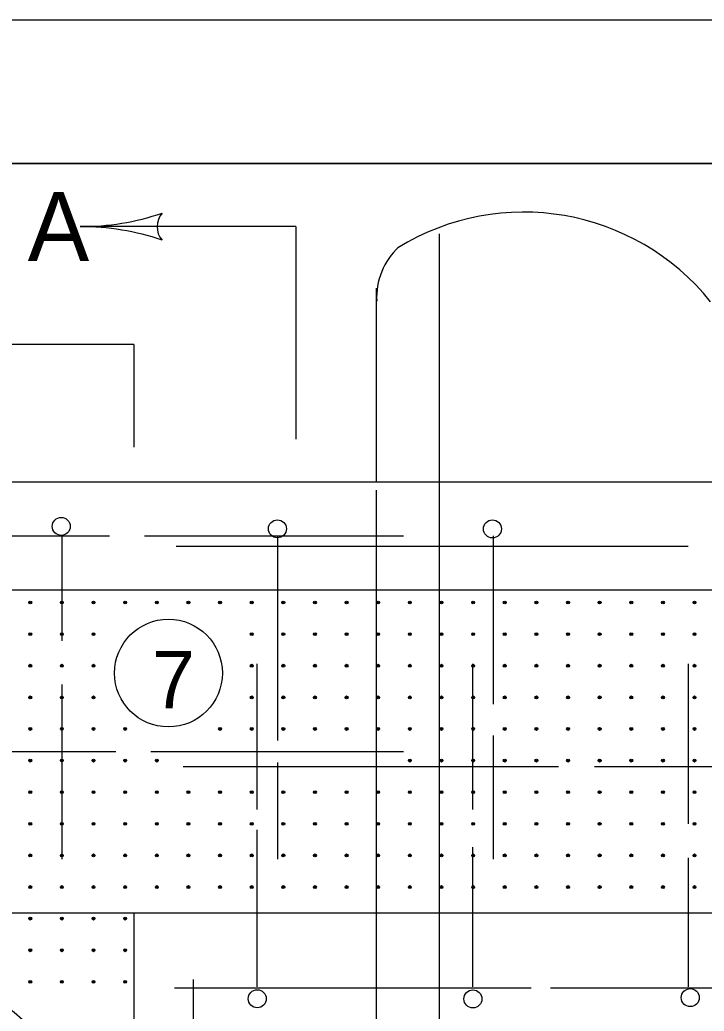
# Model space of a CAD drawing. Extents: x 999 to 1036.9, y 999.3 to 1022.6.
# Drawn here: x 1010.603 to 1012.983, y 1018.55 to 1022 of the extents above; entities that cross this region are included whole.
import ezdxf

# ---------------------------------------------------------------- set-up
doc = ezdxf.new("R2010")
doc.units = 0
for name, color, linetype in [('Level 1', 7, 'Continuous'), ('Level 10', 7, 'Continuous'), ('Level 11', 7, 'Continuous'), ('Level 14', 7, 'Continuous'), ('Level 2', 7, 'Continuous')]:
    doc.layers.add(name, color=color, linetype=linetype)

msp = doc.modelspace()

# ---------------------------------------------------------------- linework, layer by layer
at = {"layer": 'Level 1'}
for p, q in [((1011.5628, 1021.2804), (1010.8128, 1021.2804)), ((1011.5628, 1021.2804), (1011.5628, 1020.614)), ((1012.0623, 1018.4207), (1012.0623, 1021.2555)), ((1011.8435, 1020.3916), (1011.8435, 1021.0668)), ((1010.9992, 1020.8702), (1010.5041, 1020.8702)), ((1010.9992, 1020.8702), (1010.9992, 1020.614)), ((1010.9992, 1020.614), (1010.9992, 1020.5132)), ((1011.5628, 1020.614), (1011.5628, 1020.5409)), ((1007.9992, 1020.3921), (1014.999, 1020.3921)), ((1011.8435, 1018.4207), (1011.8435, 1020.3639)), ((1008.3742, 1020.0171), (1014.624, 1020.0171)), ((1007.9992, 1018.8921), (1010.9992, 1018.8921)), ((1010.9992, 1018.8921), (1010.9992, 1015.6416)), ((1010.9992, 1018.8921), (1014.999, 1018.8921))]:
    msp.add_line(p, q, dxfattribs=at)
for centre, radius in [((1010.6392, 1019.9724), 0.005), ((1010.6392, 1019.9724), 0.0025), ((1010.7492, 1019.9724), 0.005), ((1010.7492, 1019.9724), 0.0025), ((1010.8592, 1019.9724), 0.005), ((1010.8592, 1019.9724), 0.0025), ((1010.9692, 1019.9724), 0.005), ((1010.9692, 1019.9724), 0.0025), ((1011.0792, 1019.9724), 0.005), ((1011.0792, 1019.9724), 0.0025), ((1011.1892, 1019.9724), 0.005), ((1011.1892, 1019.9724), 0.0025), ((1011.2992, 1019.9724), 0.005), ((1011.2992, 1019.9724), 0.0025), ((1011.4092, 1019.9724), 0.005), ((1011.4092, 1019.9724), 0.0025), ((1011.5192, 1019.9724), 0.005), ((1011.5192, 1019.9724), 0.0025), ((1011.6292, 1019.9724), 0.005), ((1011.6292, 1019.9724), 0.0025), ((1011.7392, 1019.9724), 0.005), ((1011.7392, 1019.9724), 0.0025), ((1011.8492, 1019.9724), 0.005), ((1011.8492, 1019.9724), 0.0025), ((1011.9592, 1019.9724), 0.005), ((1011.9592, 1019.9724), 0.0025), ((1012.0692, 1019.9724), 0.005), ((1012.0692, 1019.9724), 0.0025), ((1012.1792, 1019.9724), 0.005), ((1012.1792, 1019.9724), 0.0025), ((1012.2892, 1019.9724), 0.005), ((1012.2892, 1019.9724), 0.0025), ((1012.3992, 1019.9724), 0.005), ((1012.3992, 1019.9724), 0.0025), ((1012.5092, 1019.9724), 0.005), ((1012.5092, 1019.9724), 0.0025), ((1012.6192, 1019.9724), 0.005), ((1012.6192, 1019.9724), 0.0025), ((1012.7292, 1019.9724), 0.005), ((1012.7292, 1019.9724), 0.0025), ((1012.8392, 1019.9724), 0.005), ((1012.8392, 1019.9724), 0.0025), ((1012.9492, 1019.9724), 0.005), ((1012.9492, 1019.9724), 0.0025), ((1011.1197, 1019.727), 0.1875), ((1010.6392, 1019.8624), 0.005), ((1010.6392, 1019.8624), 0.0025), ((1010.7492, 1019.8624), 0.005), ((1010.7492, 1019.8624), 0.0025), ((1010.8592, 1019.8624), 0.005), ((1010.8592, 1019.8624), 0.0025), ((1011.4092, 1019.8624), 0.005), ((1011.4092, 1019.8624), 0.0025), ((1011.5192, 1019.8624), 0.005), ((1011.5192, 1019.8624), 0.0025), ((1011.6292, 1019.8624), 0.005), ((1011.6292, 1019.8624), 0.0025), ((1011.7392, 1019.8624), 0.005), ((1011.7392, 1019.8624), 0.0025), ((1011.8492, 1019.8624), 0.005), ((1011.8492, 1019.8624), 0.0025), ((1011.9592, 1019.8624), 0.005), ((1011.9592, 1019.8624), 0.0025), ((1012.0692, 1019.8624), 0.005), ((1012.0692, 1019.8624), 0.0025), ((1012.1792, 1019.8624), 0.005), ((1012.1792, 1019.8624), 0.0025), ((1012.2892, 1019.8624), 0.005), ((1012.2892, 1019.8624), 0.0025), ((1012.3992, 1019.8624), 0.005), ((1012.3992, 1019.8624), 0.0025), ((1012.5092, 1019.8624), 0.005), ((1012.5092, 1019.8624), 0.0025), ((1012.6192, 1019.8624), 0.005), ((1012.6192, 1019.8624), 0.0025), ((1012.7292, 1019.8624), 0.005), ((1012.7292, 1019.8624), 0.0025), ((1012.8392, 1019.8624), 0.005), ((1012.8392, 1019.8624), 0.0025), ((1012.9492, 1019.8624), 0.005), ((1012.9492, 1019.8624), 0.0025), ((1010.6392, 1019.7524), 0.005), ((1010.7492, 1019.7524), 0.005), ((1010.8592, 1019.7524), 0.005), ((1011.4092, 1019.7524), 0.005), ((1011.5192, 1019.7524), 0.005), ((1011.6292, 1019.7524), 0.005), ((1011.7392, 1019.7524), 0.005), ((1011.8492, 1019.7524), 0.005), ((1011.9592, 1019.7524), 0.005), ((1012.0692, 1019.7524), 0.005), ((1012.1792, 1019.7524), 0.005), ((1012.2892, 1019.7524), 0.005), ((1012.3992, 1019.7524), 0.005), ((1012.5092, 1019.7524), 0.005), ((1012.6192, 1019.7524), 0.005), ((1012.7292, 1019.7524), 0.005), ((1012.8392, 1019.7524), 0.005), ((1012.9492, 1019.7524), 0.005), ((1010.6392, 1019.7524), 0.0025), ((1010.7492, 1019.7524), 0.0025), ((1010.8592, 1019.7524), 0.0025), ((1011.4092, 1019.7524), 0.0025), ((1011.5192, 1019.7524), 0.0025), ((1011.6292, 1019.7524), 0.0025), ((1011.7392, 1019.7524), 0.0025), ((1011.8492, 1019.7524), 0.0025), ((1011.9592, 1019.7524), 0.0025), ((1012.0692, 1019.7524), 0.0025), ((1012.1792, 1019.7524), 0.0025), ((1012.2892, 1019.7524), 0.0025), ((1012.3992, 1019.7524), 0.0025), ((1012.5092, 1019.7524), 0.0025), ((1012.6192, 1019.7524), 0.0025), ((1012.7292, 1019.7524), 0.0025), ((1012.8392, 1019.7524), 0.0025), ((1012.9492, 1019.7524), 0.0025), ((1010.6392, 1019.6424), 0.005), ((1010.6392, 1019.6424), 0.0025), ((1010.7492, 1019.6424), 0.005), ((1010.7492, 1019.6424), 0.0025), ((1010.8592, 1019.6424), 0.005), ((1010.8592, 1019.6424), 0.0025), ((1011.4092, 1019.6424), 0.005), ((1011.4092, 1019.6424), 0.0025), ((1011.5192, 1019.6424), 0.005), ((1011.5192, 1019.6424), 0.0025), ((1011.6292, 1019.6424), 0.005), ((1011.6292, 1019.6424), 0.0025), ((1011.7392, 1019.6424), 0.005), ((1011.7392, 1019.6424), 0.0025), ((1011.8492, 1019.6424), 0.005), ((1011.8492, 1019.6424), 0.0025), ((1011.9592, 1019.6424), 0.005), ((1011.9592, 1019.6424), 0.0025), ((1012.0692, 1019.6424), 0.005), ((1012.0692, 1019.6424), 0.0025), ((1012.1792, 1019.6424), 0.005), ((1012.1792, 1019.6424), 0.0025), ((1012.2892, 1019.6424), 0.005), ((1012.2892, 1019.6424), 0.0025), ((1012.3992, 1019.6424), 0.005), ((1012.3992, 1019.6424), 0.0025), ((1012.5092, 1019.6424), 0.005), ((1012.5092, 1019.6424), 0.0025), ((1012.6192, 1019.6424), 0.005), ((1012.6192, 1019.6424), 0.0025), ((1012.7292, 1019.6424), 0.005), ((1012.7292, 1019.6424), 0.0025), ((1012.8392, 1019.6424), 0.005), ((1012.8392, 1019.6424), 0.0025), ((1012.9492, 1019.6424), 0.005), ((1012.9492, 1019.6424), 0.0025), ((1010.6392, 1019.5324), 0.005), ((1010.6392, 1019.5324), 0.0025), ((1010.7492, 1019.5324), 0.005), ((1010.7492, 1019.5324), 0.0025), ((1010.8592, 1019.5324), 0.005), ((1010.8592, 1019.5324), 0.0025), ((1010.9692, 1019.5324), 0.005), ((1010.9692, 1019.5324), 0.0025), ((1011.2992, 1019.5324), 0.005), ((1011.2992, 1019.5324), 0.0025), ((1011.4092, 1019.5324), 0.005), ((1011.4092, 1019.5324), 0.0025), ((1011.5192, 1019.5324), 0.005), ((1011.5192, 1019.5324), 0.0025), ((1011.6292, 1019.5324), 0.005), ((1011.6292, 1019.5324), 0.0025), ((1011.7392, 1019.5324), 0.005), ((1011.7392, 1019.5324), 0.0025), ((1011.8492, 1019.5324), 0.005), ((1011.8492, 1019.5324), 0.0025), ((1011.9592, 1019.5324), 0.005), ((1011.9592, 1019.5324), 0.0025), ((1012.0692, 1019.5324), 0.005), ((1012.0692, 1019.5324), 0.0025), ((1012.1792, 1019.5324), 0.005), ((1012.1792, 1019.5324), 0.0025), ((1012.2892, 1019.5324), 0.005), ((1012.2892, 1019.5324), 0.0025), ((1012.3992, 1019.5324), 0.005), ((1012.3992, 1019.5324), 0.0025), ((1012.5092, 1019.5324), 0.005), ((1012.5092, 1019.5324), 0.0025), ((1012.6192, 1019.5324), 0.005), ((1012.6192, 1019.5324), 0.0025), ((1012.7292, 1019.5324), 0.005), ((1012.7292, 1019.5324), 0.0025), ((1012.8392, 1019.5324), 0.005), ((1012.8392, 1019.5324), 0.0025), ((1012.9492, 1019.5324), 0.005), ((1012.9492, 1019.5324), 0.0025), ((1010.6392, 1019.4224), 0.005), ((1010.6392, 1019.4224), 0.0025), ((1010.7492, 1019.4224), 0.005), ((1010.7492, 1019.4224), 0.0025), ((1010.8592, 1019.4224), 0.005), ((1010.8592, 1019.4224), 0.0025), ((1010.9692, 1019.4224), 0.005), ((1010.9692, 1019.4224), 0.0025), ((1011.0792, 1019.4224), 0.005), ((1011.0792, 1019.4224), 0.0025), ((1011.9592, 1019.4224), 0.005), ((1011.9592, 1019.4224), 0.0025), ((1012.0692, 1019.4224), 0.005), ((1012.0692, 1019.4224), 0.0025), ((1012.1792, 1019.4224), 0.005), ((1012.1792, 1019.4224), 0.0025), ((1012.2892, 1019.4224), 0.005), ((1012.2892, 1019.4224), 0.0025), ((1012.3992, 1019.4224), 0.005), ((1012.3992, 1019.4224), 0.0025), ((1012.5092, 1019.4224), 0.005), ((1012.5092, 1019.4224), 0.0025), ((1012.6192, 1019.4224), 0.005), ((1012.6192, 1019.4224), 0.0025), ((1012.7292, 1019.4224), 0.005), ((1012.7292, 1019.4224), 0.0025), ((1012.8392, 1019.4224), 0.005), ((1012.8392, 1019.4224), 0.0025), ((1012.9492, 1019.4224), 0.005), ((1012.9492, 1019.4224), 0.0025), ((1010.6392, 1019.3124), 0.005), ((1010.6392, 1019.3124), 0.0025), ((1010.7492, 1019.3124), 0.005), ((1010.7492, 1019.3124), 0.0025), ((1010.8592, 1019.3124), 0.005), ((1010.8592, 1019.3124), 0.0025), ((1010.9692, 1019.3124), 0.005), ((1010.9692, 1019.3124), 0.0025), ((1011.0792, 1019.3124), 0.005), ((1011.0792, 1019.3124), 0.0025), ((1011.1892, 1019.3124), 0.005), ((1011.1892, 1019.3124), 0.0025), ((1011.2992, 1019.3124), 0.005), ((1011.2992, 1019.3124), 0.0025), ((1011.4092, 1019.3124), 0.005), ((1011.4092, 1019.3124), 0.0025), ((1011.5192, 1019.3124), 0.005), ((1011.5192, 1019.3124), 0.0025), ((1011.6292, 1019.3124), 0.005), ((1011.6292, 1019.3124), 0.0025), ((1011.7392, 1019.3124), 0.005), ((1011.7392, 1019.3124), 0.0025), ((1011.8492, 1019.3124), 0.005), ((1011.8492, 1019.3124), 0.0025), ((1011.9592, 1019.3124), 0.005), ((1011.9592, 1019.3124), 0.0025), ((1012.0692, 1019.3124), 0.005), ((1012.0692, 1019.3124), 0.0025), ((1012.1792, 1019.3124), 0.005), ((1012.1792, 1019.3124), 0.0025), ((1012.2892, 1019.3124), 0.005), ((1012.2892, 1019.3124), 0.0025), ((1012.3992, 1019.3124), 0.005), ((1012.3992, 1019.3124), 0.0025), ((1012.5092, 1019.3124), 0.005), ((1012.5092, 1019.3124), 0.0025), ((1012.6192, 1019.3124), 0.005), ((1012.6192, 1019.3124), 0.0025), ((1012.7292, 1019.3124), 0.005), ((1012.7292, 1019.3124), 0.0025), ((1012.8392, 1019.3124), 0.005), ((1012.8392, 1019.3124), 0.0025), ((1012.9492, 1019.3124), 0.005), ((1012.9492, 1019.3124), 0.0025), ((1010.6392, 1019.2024), 0.005), ((1010.6392, 1019.2024), 0.0025), ((1010.7492, 1019.2024), 0.005), ((1010.7492, 1019.2024), 0.0025), ((1010.8592, 1019.2024), 0.005), ((1010.8592, 1019.2024), 0.0025), ((1010.9692, 1019.2024), 0.005), ((1010.9692, 1019.2024), 0.0025), ((1011.0792, 1019.2024), 0.005), ((1011.0792, 1019.2024), 0.0025), ((1011.1892, 1019.2024), 0.005), ((1011.1892, 1019.2024), 0.0025), ((1011.2992, 1019.2024), 0.005), ((1011.2992, 1019.2024), 0.0025), ((1011.4092, 1019.2024), 0.005), ((1011.4092, 1019.2024), 0.0025), ((1011.5192, 1019.2024), 0.005), ((1011.5192, 1019.2024), 0.0025), ((1011.6292, 1019.2024), 0.005), ((1011.6292, 1019.2024), 0.0025), ((1011.7392, 1019.2024), 0.005), ((1011.7392, 1019.2024), 0.0025), ((1011.8492, 1019.2024), 0.005), ((1011.8492, 1019.2024), 0.0025), ((1011.9592, 1019.2024), 0.005), ((1011.9592, 1019.2024), 0.0025), ((1012.0692, 1019.2024), 0.005), ((1012.0692, 1019.2024), 0.0025), ((1012.1792, 1019.2024), 0.005), ((1012.1792, 1019.2024), 0.0025), ((1012.2892, 1019.2024), 0.005), ((1012.2892, 1019.2024), 0.0025), ((1012.3992, 1019.2024), 0.005), ((1012.3992, 1019.2024), 0.0025), ((1012.5092, 1019.2024), 0.005), ((1012.5092, 1019.2024), 0.0025), ((1012.6192, 1019.2024), 0.005), ((1012.6192, 1019.2024), 0.0025), ((1012.7292, 1019.2024), 0.005), ((1012.7292, 1019.2024), 0.0025), ((1012.8392, 1019.2024), 0.005), ((1012.8392, 1019.2024), 0.0025), ((1012.9492, 1019.2024), 0.005), ((1012.9492, 1019.2024), 0.0025), ((1010.6392, 1019.0924), 0.005), ((1010.6392, 1019.0924), 0.0025), ((1010.7492, 1019.0924), 0.005), ((1010.7492, 1019.0924), 0.0025), ((1010.8592, 1019.0924), 0.005), ((1010.8592, 1019.0924), 0.0025), ((1010.9692, 1019.0924), 0.005), ((1010.9692, 1019.0924), 0.0025), ((1011.0792, 1019.0924), 0.005), ((1011.0792, 1019.0924), 0.0025), ((1011.1892, 1019.0924), 0.005), ((1011.1892, 1019.0924), 0.0025), ((1011.2992, 1019.0924), 0.005), ((1011.2992, 1019.0924), 0.0025), ((1011.4092, 1019.0924), 0.005), ((1011.4092, 1019.0924), 0.0025), ((1011.5192, 1019.0924), 0.005), ((1011.5192, 1019.0924), 0.0025), ((1011.6292, 1019.0924), 0.005), ((1011.6292, 1019.0924), 0.0025), ((1011.7392, 1019.0924), 0.005), ((1011.7392, 1019.0924), 0.0025), ((1011.8492, 1019.0924), 0.005), ((1011.8492, 1019.0924), 0.0025), ((1011.9592, 1019.0924), 0.005), ((1011.9592, 1019.0924), 0.0025), ((1012.0692, 1019.0924), 0.005), ((1012.0692, 1019.0924), 0.0025), ((1012.1792, 1019.0924), 0.005), ((1012.1792, 1019.0924), 0.0025), ((1012.2892, 1019.0924), 0.005), ((1012.2892, 1019.0924), 0.0025), ((1012.3992, 1019.0924), 0.005), ((1012.3992, 1019.0924), 0.0025), ((1012.5092, 1019.0924), 0.005), ((1012.5092, 1019.0924), 0.0025), ((1012.6192, 1019.0924), 0.005), ((1012.6192, 1019.0924), 0.0025), ((1012.7292, 1019.0924), 0.005), ((1012.7292, 1019.0924), 0.0025), ((1012.8392, 1019.0924), 0.005), ((1012.8392, 1019.0924), 0.0025), ((1012.9492, 1019.0924), 0.005), ((1012.9492, 1019.0924), 0.0025), ((1010.6392, 1018.9824), 0.005), ((1010.6392, 1018.9824), 0.0025), ((1010.7492, 1018.9824), 0.005), ((1010.7492, 1018.9824), 0.0025), ((1010.8592, 1018.9824), 0.005), ((1010.8592, 1018.9824), 0.0025), ((1010.9692, 1018.9824), 0.005), ((1010.9692, 1018.9824), 0.0025), ((1011.0792, 1018.9824), 0.005), ((1011.0792, 1018.9824), 0.0025), ((1011.1892, 1018.9824), 0.005), ((1011.1892, 1018.9824), 0.0025), ((1011.2992, 1018.9824), 0.005), ((1011.2992, 1018.9824), 0.0025), ((1011.4092, 1018.9824), 0.005), ((1011.4092, 1018.9824), 0.0025), ((1011.5192, 1018.9824), 0.005), ((1011.5192, 1018.9824), 0.0025), ((1011.6292, 1018.9824), 0.005), ((1011.6292, 1018.9824), 0.0025), ((1011.7392, 1018.9824), 0.005), ((1011.7392, 1018.9824), 0.0025), ((1011.8492, 1018.9824), 0.005), ((1011.8492, 1018.9824), 0.0025), ((1011.9592, 1018.9824), 0.005), ((1011.9592, 1018.9824), 0.0025), ((1012.0692, 1018.9824), 0.005), ((1012.0692, 1018.9824), 0.0025), ((1012.1792, 1018.9824), 0.005), ((1012.1792, 1018.9824), 0.0025), ((1012.2892, 1018.9824), 0.005), ((1012.2892, 1018.9824), 0.0025), ((1012.3992, 1018.9824), 0.005), ((1012.3992, 1018.9824), 0.0025), ((1012.5092, 1018.9824), 0.005), ((1012.5092, 1018.9824), 0.0025), ((1012.6192, 1018.9824), 0.005), ((1012.6192, 1018.9824), 0.0025), ((1012.7292, 1018.9824), 0.005), ((1012.7292, 1018.9824), 0.0025), ((1012.8392, 1018.9824), 0.005), ((1012.8392, 1018.9824), 0.0025), ((1012.9492, 1018.9824), 0.005), ((1012.9492, 1018.9824), 0.0025), ((1010.6392, 1018.8724), 0.005), ((1010.6392, 1018.8724), 0.0025), ((1010.7492, 1018.8724), 0.005), ((1010.7492, 1018.8724), 0.0025), ((1010.8592, 1018.8724), 0.005), ((1010.8592, 1018.8724), 0.0025), ((1010.9692, 1018.8724), 0.005), ((1010.9692, 1018.8724), 0.0025), ((1010.6392, 1018.7624), 0.005), ((1010.6392, 1018.7624), 0.0025), ((1010.7492, 1018.7624), 0.005), ((1010.7492, 1018.7624), 0.0025), ((1010.8592, 1018.7624), 0.005), ((1010.8592, 1018.7624), 0.0025), ((1010.9692, 1018.7624), 0.005), ((1010.9692, 1018.7624), 0.0025), ((1010.6392, 1018.6524), 0.005), ((1010.6392, 1018.6524), 0.0025), ((1010.7492, 1018.6524), 0.005), ((1010.7492, 1018.6524), 0.0025), ((1010.8592, 1018.6524), 0.005), ((1010.8592, 1018.6524), 0.0025), ((1010.9692, 1018.6524), 0.005), ((1010.9692, 1018.6524), 0.0025)]:
    msp.add_circle(centre, radius, dxfattribs=at)
for centre, radius, start, end in [((1010.8128, 1022.171), 0.8906, 270, 288.6688), ((1010.8128, 1022.171), 0.8906, 270, 288.6688), ((1011.1514, 1021.2803), 0.0713, 138.7746, 220.8913), ((1011.1514, 1021.2803), 0.0713, 138.7746, 220.8913), ((1012.3549, 1020.4976), 0.8333, 38.7073, 121.681), ((1010.8128, 1022.171), 0.8906, 269.9878, 270), ((1010.8128, 1022.171), 0.8906, 269.9878, 270), ((1010.8128, 1020.3898), 0.8906, 71.3472, 89.9939), ((1010.8128, 1020.3898), 0.8906, 71.3472, 89.9939), ((1012.081, 1021.034), 0.2374, 132.248, 183.2028), ((1010.1915, 1018.0579), 0.6256, 33.6593, 89.4375)]:
    msp.add_arc(centre, radius, start, end, dxfattribs=at)
at = {"layer": 'Level 10'}
msp.add_line((1007, 1021.5), (1035.5, 1021.5), dxfattribs=at)
at = {"layer": 'Level 11'}
msp.add_lwpolyline([(1007, 1000.5), (1035.5, 1000.5), (1035.5, 1021.5), (1007, 1021.5)], close=True, dxfattribs=at)
at = {"layer": 'Level 14'}
msp.add_line((1000, 1022), (1036, 1022), dxfattribs=at)
at = {"layer": 'Level 2'}
for p, q in [((1009.6372, 1020.2046), (1010.9151, 1020.2046)), ((1010.7492, 1020.2046), (1010.7492, 1019.8388)), ((1011.0363, 1020.2046), (1011.9367, 1020.2046)), ((1011.4992, 1020.2046), (1011.4992, 1019.4923)), ((1012.2492, 1020.2046), (1012.2492, 1019.6191)), ((1012.9271, 1020.1675), (1011.1469, 1020.1675)), ((1011.4279, 1019.2517), (1011.4279, 1019.7596)), ((1012.1779, 1019.2517), (1012.1779, 1019.7596)), ((1012.9279, 1019.2029), (1012.9279, 1019.7596)), ((1010.7492, 1019.6867), (1010.7492, 1019.0796)), ((1012.2492, 1019.5093), (1012.2492, 1019.0796)), ((1009.6665, 1019.4546), (1010.9371, 1019.4546)), ((1011.0583, 1019.4546), (1011.9367, 1019.4546)), ((1011.4992, 1019.4163), (1011.4992, 1019.0796)), ((1012.4758, 1019.4004), (1011.1707, 1019.4004)), ((1014.7332, 1019.4004), (1012.6007, 1019.4004)), ((1011.4279, 1018.6346), (1011.4279, 1019.1813)), ((1012.1779, 1018.6346), (1012.1779, 1019.1216)), ((1012.9279, 1018.6346), (1012.9279, 1019.0837)), ((1011.2054, 1018.6608), (1011.2054, 1015.8483)), ((1012.3813, 1018.63), (1011.1411, 1018.63)), ((1013.8771, 1018.63), (1012.4483, 1018.63))]:
    msp.add_line(p, q, dxfattribs=at)
for centre in [(1010.7468, 1020.2374), (1011.4985, 1020.2289), (1012.2464, 1020.2285), (1011.4284, 1018.5936), (1012.1786, 1018.5931), (1012.9342, 1018.5975)]:
    msp.add_circle(centre, 0.0313, dxfattribs=at)

# ---------------------------------------------------------------- texts
at = {"layer": 'Level 1'}
for s, height, p in [('A', 0.24, (1010.6303, 1021.1604)), ('7', 0.2, (1011.0626, 1019.6041))]:
    msp.add_text(s, height=height, dxfattribs=at).set_placement(p)

doc.saveas('drawing.dxf')
